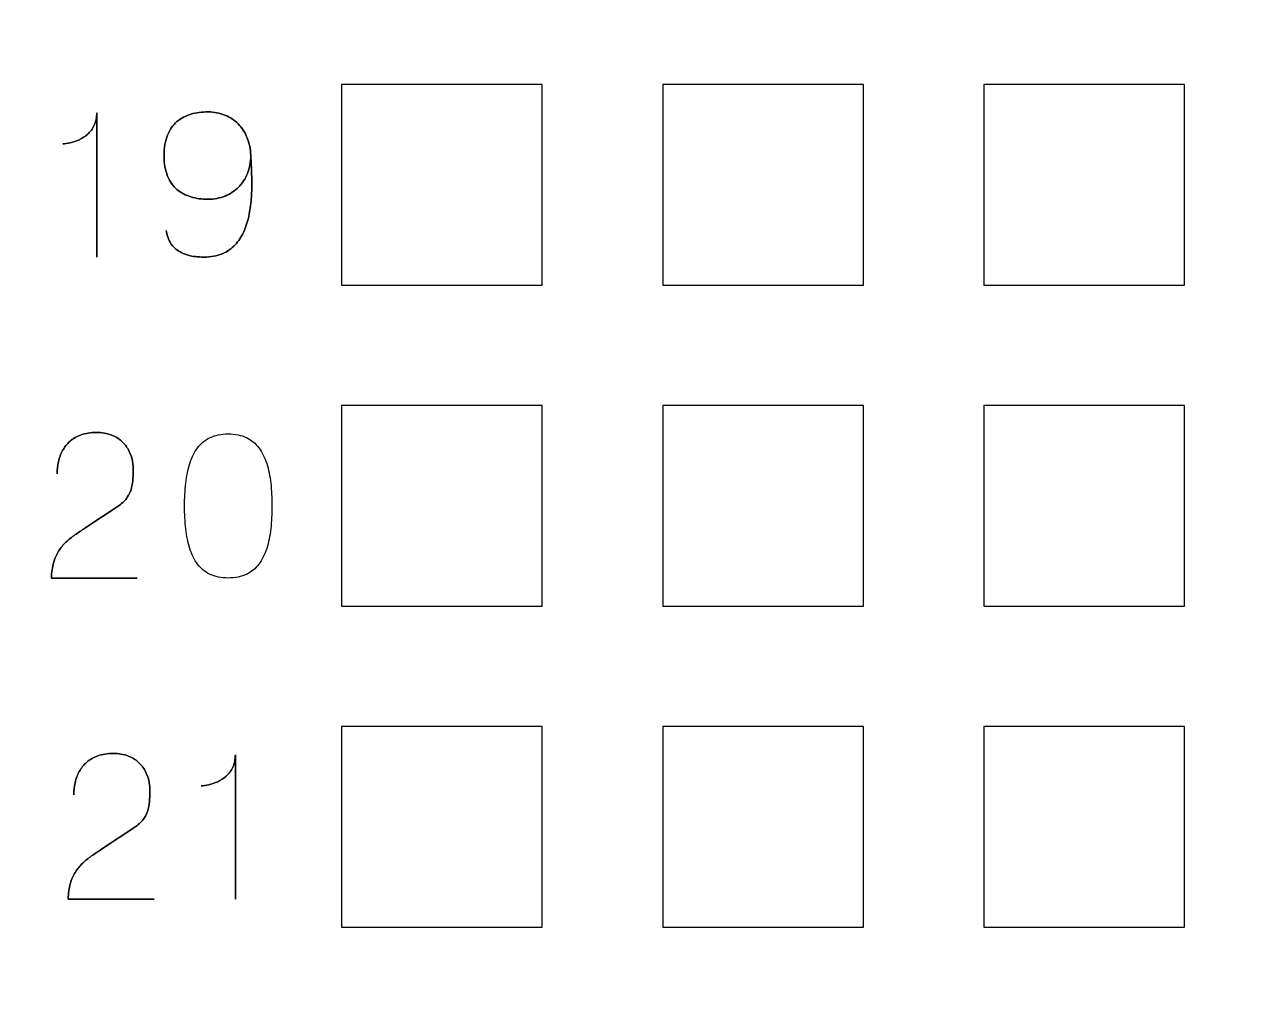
# Model space of a CAD drawing. Extents: x -1020 to 856, y -646 to 1108.
# Drawn here: x 350.73 to 360.38, y 704.87 to 712.58 of the extents above; entities that cross this region are included whole.
import ezdxf

# ---------------------------------------------------------------- set-up
doc = ezdxf.new("R2010")
doc.units = 0
doc.header["$MEASUREMENT"] = 0
doc.layers.add('LAYER_1', color=7, linetype='CONTINUOUS')

msp = doc.modelspace()

# ---------------------------------------------------------------- linework, layer by layer
at = {"layer": 'LAYER_1', "color": 250}
for points, knots in [([(581.5, 670), (581.5, 670), (581.5, 793), (581.5, 793), (581.5, 793), (581.5, 795.761), (579.261, 798), (576.5, 798), (576.5, 798), (576.5, 798), (333.5, 798), (333.5, 798), (333.5, 798), (330.739, 798), (328.5, 795.761), (328.5, 793), (328.5, 793), (328.5, 793), (328.5, 670), (328.5, 670), (328.5, 670), (328.5, 667.239), (330.739, 665), (333.5, 665), (333.5, 665), (333.5, 665), (576.5, 665), (576.5, 665), (576.5, 665), (579.261, 665), (581.5, 667.239), (581.5, 670)], [0, 0, 0, 0, 0.125, 0.125, 0.125, 0.125, 0.25, 0.25, 0.25, 0.25, 0.375, 0.375, 0.375, 0.375, 0.5, 0.5, 0.5, 0.5, 0.625, 0.625, 0.625, 0.625, 0.75, 0.75, 0.75, 0.75, 0.875, 0.875, 0.875, 0.875, 1, 1, 1, 1]), ([(350.5368, 762.11), (350.5368, 762.11), (385.4618, 762.11), (385.4618, 762.11), (385.4618, 762.11), (385.4618, 762.11), (385.4618, 678.29), (385.4618, 678.29), (385.4618, 678.29), (385.4618, 678.29), (350.5368, 678.29), (350.5368, 678.29), (350.5368, 678.29), (350.5368, 678.29), (350.5368, 762.11), (350.5368, 762.11)], [0, 0, 0, 0, 0.25, 0.25, 0.25, 0.25, 0.5, 0.5, 0.5, 0.5, 0.75, 0.75, 0.75, 0.75, 1, 1, 1, 1]), ([(353.2356, 712.0997), (353.2356, 712.0997), (354.8231, 712.0997), (354.8231, 712.0997), (354.8231, 712.0997), (354.8231, 712.0997), (354.8231, 710.5122), (354.8231, 710.5122), (354.8231, 710.5122), (354.8231, 710.5122), (353.2356, 710.5122), (353.2356, 710.5122), (353.2356, 710.5122), (353.2356, 710.5122), (353.2356, 712.0997), (353.2356, 712.0997)], [0, 0, 0, 0, 0.25, 0.25, 0.25, 0.25, 0.5, 0.5, 0.5, 0.5, 0.75, 0.75, 0.75, 0.75, 1, 1, 1, 1]), ([(355.7756, 712.0997), (355.7756, 712.0997), (357.3631, 712.0997), (357.3631, 712.0997), (357.3631, 712.0997), (357.3631, 712.0997), (357.3631, 710.5122), (357.3631, 710.5122), (357.3631, 710.5122), (357.3631, 710.5122), (355.7756, 710.5122), (355.7756, 710.5122), (355.7756, 710.5122), (355.7756, 710.5122), (355.7756, 712.0997), (355.7756, 712.0997)], [0, 0, 0, 0, 0.25, 0.25, 0.25, 0.25, 0.5, 0.5, 0.5, 0.5, 0.75, 0.75, 0.75, 0.75, 1, 1, 1, 1]), ([(358.3156, 712.0997), (358.3156, 712.0997), (359.9031, 712.0997), (359.9031, 712.0997), (359.9031, 712.0997), (359.9031, 712.0997), (359.9031, 710.5122), (359.9031, 710.5122), (359.9031, 710.5122), (359.9031, 710.5122), (358.3156, 710.5122), (358.3156, 710.5122), (358.3156, 710.5122), (358.3156, 710.5122), (358.3156, 712.0997), (358.3156, 712.0997)], [0, 0, 0, 0, 0.25, 0.25, 0.25, 0.25, 0.5, 0.5, 0.5, 0.5, 0.75, 0.75, 0.75, 0.75, 1, 1, 1, 1]), ([(351.2986, 710.7346), (351.2986, 710.7346), (351.2986, 711.8771), (351.2986, 711.8771), (351.2986, 711.8771), (351.2984, 711.8383), (351.2915, 711.805), (351.2783, 711.7773), (351.2783, 711.7773), (351.2653, 711.7493), (351.2482, 711.7263), (351.227, 711.7078), (351.227, 711.7078), (351.2059, 711.6893), (351.1832, 711.6745), (351.1589, 711.6634), (351.1589, 711.6634), (351.1346, 711.6526), (351.1112, 711.6444), (351.0885, 711.6394), (351.0885, 711.6394), (351.0655, 711.6341), (351.046, 711.631), (351.0293, 711.6299), (351.0293, 711.6299), (351.046, 711.631), (351.0655, 711.6341), (351.0885, 711.6394), (351.0885, 711.6394), (351.1112, 711.6444), (351.1346, 711.6526), (351.1589, 711.6634), (351.1589, 711.6634), (351.1832, 711.6745), (351.2059, 711.6893), (351.227, 711.7078), (351.227, 711.7078), (351.2482, 711.7263), (351.2653, 711.7493), (351.2783, 711.7773), (351.2783, 711.7773), (351.2915, 711.805), (351.2984, 711.8383), (351.2986, 711.8771), (351.2986, 711.8771), (351.2986, 711.8771), (351.2986, 710.7346), (351.2986, 710.7346)], [0, 0, 0, 0, 0.083333, 0.083333, 0.083333, 0.083333, 0.166667, 0.166667, 0.166667, 0.166667, 0.25, 0.25, 0.25, 0.25, 0.333333, 0.333333, 0.333333, 0.333333, 0.416667, 0.416667, 0.416667, 0.416667, 0.5, 0.5, 0.5, 0.5, 0.583333, 0.583333, 0.583333, 0.583333, 0.666667, 0.666667, 0.666667, 0.666667, 0.75, 0.75, 0.75, 0.75, 0.833333, 0.833333, 0.833333, 0.833333, 0.916667, 0.916667, 0.916667, 0.916667, 1, 1, 1, 1]), ([(352.5169, 711.538), (352.5166, 711.486), (352.5079, 711.4387), (352.491, 711.3964), (352.491, 711.3964), (352.4741, 711.3542), (352.4506, 711.3177), (352.42, 711.2874), (352.42, 711.2874), (352.3897, 711.257), (352.354, 711.2337), (352.3131, 711.2174), (352.3131, 711.2174), (352.2721, 711.201), (352.2275, 711.1928), (352.1794, 711.1925), (352.1794, 711.1925), (352.1311, 711.1923), (352.086, 711.1984), (352.044, 711.2105), (352.044, 711.2105), (352.002, 711.2227), (351.9653, 711.2422), (351.9333, 711.2691), (351.9333, 711.2691), (351.9015, 711.2958), (351.8764, 711.3315), (351.8584, 711.3758), (351.8584, 711.3758), (351.8404, 711.4199), (351.8312, 711.4741), (351.8309, 711.538), (351.8309, 711.538), (351.8312, 711.6016), (351.8404, 711.6555), (351.8584, 711.6996), (351.8584, 711.6996), (351.8764, 711.7437), (351.9015, 711.7794), (351.9333, 711.8063), (351.9333, 711.8063), (351.9653, 711.8335), (352.002, 711.8531), (352.044, 711.8652), (352.044, 711.8652), (352.086, 711.8776), (352.1311, 711.8837), (352.1794, 711.8834), (352.1794, 711.8834), (352.2275, 711.8832), (352.2719, 711.875), (352.3123, 711.8583), (352.3123, 711.8583), (352.3524, 711.842), (352.3878, 711.8185), (352.4177, 711.7881), (352.4177, 711.7881), (352.4477, 711.7575), (352.4712, 711.721), (352.4883, 711.6788), (352.4883, 711.6788), (352.5055, 711.6368), (352.515, 711.5898), (352.5169, 711.538), (352.5169, 711.538), (352.5179, 711.5118), (352.5195, 711.4804), (352.5214, 711.444), (352.5214, 711.444), (352.5235, 711.4073), (352.5245, 711.3676), (352.5248, 711.3249), (352.5248, 711.3249), (352.5253, 711.2821), (352.5237, 711.238), (352.5206, 711.1925), (352.5206, 711.1925), (352.5171, 711.1471), (352.5108, 711.1025), (352.5016, 711.0584), (352.5016, 711.0584), (352.492, 711.0143), (352.4786, 710.9728), (352.4611, 710.934), (352.4611, 710.934), (352.4437, 710.8952), (352.4211, 710.8608), (352.3931, 710.831), (352.3931, 710.831), (352.3651, 710.8012), (352.3308, 710.7776), (352.2904, 710.7605), (352.2904, 710.7605), (352.2497, 710.7436), (352.2016, 710.7349), (352.1462, 710.7346), (352.1462, 710.7346), (352.0981, 710.7349), (352.0574, 710.7396), (352.0236, 710.7491), (352.0236, 710.7491), (351.9898, 710.7584), (351.9621, 710.7708), (351.9399, 710.7864), (351.9399, 710.7864), (351.918, 710.8019), (351.9007, 710.8191), (351.888, 710.8376), (351.888, 710.8376), (351.8753, 710.8564), (351.8658, 710.8748), (351.86, 710.8936), (351.86, 710.8936), (351.8539, 710.9123), (351.85, 710.9295), (351.8484, 710.9454), (351.8484, 710.9454), (351.85, 710.9295), (351.8539, 710.9123), (351.86, 710.8936), (351.86, 710.8936), (351.8658, 710.8748), (351.8753, 710.8564), (351.888, 710.8376), (351.888, 710.8376), (351.9007, 710.8191), (351.918, 710.8019), (351.9399, 710.7864), (351.9399, 710.7864), (351.9621, 710.7708), (351.9898, 710.7584), (352.0236, 710.7491), (352.0236, 710.7491), (352.0574, 710.7396), (352.0981, 710.7349), (352.1462, 710.7346), (352.1462, 710.7346), (352.2016, 710.7349), (352.2497, 710.7436), (352.2904, 710.7605), (352.2904, 710.7605), (352.3308, 710.7776), (352.3651, 710.8012), (352.3931, 710.831), (352.3931, 710.831), (352.4211, 710.8608), (352.4437, 710.8952), (352.4611, 710.934), (352.4611, 710.934), (352.4786, 710.9728), (352.492, 711.0143), (352.5016, 711.0584), (352.5016, 711.0584), (352.5108, 711.1025), (352.5171, 711.1471), (352.5206, 711.1925), (352.5206, 711.1925), (352.5237, 711.238), (352.5253, 711.2821), (352.5248, 711.3249), (352.5248, 711.3249), (352.5245, 711.3676), (352.5235, 711.4073), (352.5214, 711.444), (352.5214, 711.444), (352.5195, 711.4804), (352.5179, 711.5118), (352.5169, 711.538), (352.5169, 711.538), (352.515, 711.5898), (352.5055, 711.6368), (352.4883, 711.6788), (352.4883, 711.6788), (352.4712, 711.721), (352.4477, 711.7575), (352.4177, 711.7881), (352.4177, 711.7881), (352.3878, 711.8185), (352.3524, 711.842), (352.3123, 711.8583), (352.3123, 711.8583), (352.2719, 711.875), (352.2275, 711.8832), (352.1794, 711.8834), (352.1794, 711.8834), (352.1311, 711.8837), (352.086, 711.8776), (352.044, 711.8652), (352.044, 711.8652), (352.002, 711.8531), (351.9653, 711.8335), (351.9333, 711.8063), (351.9333, 711.8063), (351.9015, 711.7794), (351.8764, 711.7437), (351.8584, 711.6996), (351.8584, 711.6996), (351.8404, 711.6555), (351.8312, 711.6016), (351.8309, 711.538), (351.8309, 711.538), (351.8312, 711.4741), (351.8404, 711.4199), (351.8584, 711.3758), (351.8584, 711.3758), (351.8764, 711.3315), (351.9015, 711.2958), (351.9333, 711.2691), (351.9333, 711.2691), (351.9653, 711.2422), (352.002, 711.2227), (352.044, 711.2105), (352.044, 711.2105), (352.086, 711.1984), (352.1311, 711.1923), (352.1794, 711.1925), (352.1794, 711.1925), (352.2275, 711.1928), (352.2721, 711.201), (352.3131, 711.2174), (352.3131, 711.2174), (352.354, 711.2337), (352.3897, 711.257), (352.42, 711.2874), (352.42, 711.2874), (352.4506, 711.3177), (352.4741, 711.3542), (352.491, 711.3964), (352.491, 711.3964), (352.5079, 711.4387), (352.5166, 711.486), (352.5169, 711.538)], [0, 0, 0, 0, 0.017241, 0.017241, 0.017241, 0.017241, 0.034483, 0.034483, 0.034483, 0.034483, 0.051724, 0.051724, 0.051724, 0.051724, 0.068966, 0.068966, 0.068966, 0.068966, 0.086207, 0.086207, 0.086207, 0.086207, 0.103448, 0.103448, 0.103448, 0.103448, 0.12069, 0.12069, 0.12069, 0.12069, 0.137931, 0.137931, 0.137931, 0.137931, 0.155172, 0.155172, 0.155172, 0.155172, 0.172414, 0.172414, 0.172414, 0.172414, 0.189655, 0.189655, 0.189655, 0.189655, 0.206897, 0.206897, 0.206897, 0.206897, 0.224138, 0.224138, 0.224138, 0.224138, 0.241379, 0.241379, 0.241379, 0.241379, 0.258621, 0.258621, 0.258621, 0.258621, 0.275862, 0.275862, 0.275862, 0.275862, 0.293103, 0.293103, 0.293103, 0.293103, 0.310345, 0.310345, 0.310345, 0.310345, 0.327586, 0.327586, 0.327586, 0.327586, 0.344828, 0.344828, 0.344828, 0.344828, 0.362069, 0.362069, 0.362069, 0.362069, 0.37931, 0.37931, 0.37931, 0.37931, 0.396552, 0.396552, 0.396552, 0.396552, 0.413793, 0.413793, 0.413793, 0.413793, 0.431034, 0.431034, 0.431034, 0.431034, 0.448276, 0.448276, 0.448276, 0.448276, 0.465517, 0.465517, 0.465517, 0.465517, 0.482759, 0.482759, 0.482759, 0.482759, 0.5, 0.5, 0.5, 0.5, 0.517241, 0.517241, 0.517241, 0.517241, 0.534483, 0.534483, 0.534483, 0.534483, 0.551724, 0.551724, 0.551724, 0.551724, 0.568966, 0.568966, 0.568966, 0.568966, 0.586207, 0.586207, 0.586207, 0.586207, 0.603448, 0.603448, 0.603448, 0.603448, 0.62069, 0.62069, 0.62069, 0.62069, 0.637931, 0.637931, 0.637931, 0.637931, 0.655172, 0.655172, 0.655172, 0.655172, 0.672414, 0.672414, 0.672414, 0.672414, 0.689655, 0.689655, 0.689655, 0.689655, 0.706897, 0.706897, 0.706897, 0.706897, 0.724138, 0.724138, 0.724138, 0.724138, 0.741379, 0.741379, 0.741379, 0.741379, 0.758621, 0.758621, 0.758621, 0.758621, 0.775862, 0.775862, 0.775862, 0.775862, 0.793103, 0.793103, 0.793103, 0.793103, 0.810345, 0.810345, 0.810345, 0.810345, 0.827586, 0.827586, 0.827586, 0.827586, 0.844828, 0.844828, 0.844828, 0.844828, 0.862069, 0.862069, 0.862069, 0.862069, 0.87931, 0.87931, 0.87931, 0.87931, 0.896552, 0.896552, 0.896552, 0.896552, 0.913793, 0.913793, 0.913793, 0.913793, 0.931034, 0.931034, 0.931034, 0.931034, 0.948276, 0.948276, 0.948276, 0.948276, 0.965517, 0.965517, 0.965517, 0.965517, 0.982759, 0.982759, 0.982759, 0.982759, 1, 1, 1, 1]), ([(353.2356, 709.5597), (353.2356, 709.5597), (354.8231, 709.5597), (354.8231, 709.5597), (354.8231, 709.5597), (354.8231, 709.5597), (354.8231, 707.9722), (354.8231, 707.9722), (354.8231, 707.9722), (354.8231, 707.9722), (353.2356, 707.9722), (353.2356, 707.9722), (353.2356, 707.9722), (353.2356, 707.9722), (353.2356, 709.5597), (353.2356, 709.5597)], [0, 0, 0, 0, 0.25, 0.25, 0.25, 0.25, 0.5, 0.5, 0.5, 0.5, 0.75, 0.75, 0.75, 0.75, 1, 1, 1, 1]), ([(355.7756, 709.5597), (355.7756, 709.5597), (357.3631, 709.5597), (357.3631, 709.5597), (357.3631, 709.5597), (357.3631, 709.5597), (357.3631, 707.9722), (357.3631, 707.9722), (357.3631, 707.9722), (357.3631, 707.9722), (355.7756, 707.9722), (355.7756, 707.9722), (355.7756, 707.9722), (355.7756, 707.9722), (355.7756, 709.5597), (355.7756, 709.5597)], [0, 0, 0, 0, 0.25, 0.25, 0.25, 0.25, 0.5, 0.5, 0.5, 0.5, 0.75, 0.75, 0.75, 0.75, 1, 1, 1, 1]), ([(358.3156, 709.5597), (358.3156, 709.5597), (359.9031, 709.5597), (359.9031, 709.5597), (359.9031, 709.5597), (359.9031, 709.5597), (359.9031, 707.9722), (359.9031, 707.9722), (359.9031, 707.9722), (359.9031, 707.9722), (358.3156, 707.9722), (358.3156, 707.9722), (358.3156, 707.9722), (358.3156, 707.9722), (358.3156, 709.5597), (358.3156, 709.5597)], [0, 0, 0, 0, 0.25, 0.25, 0.25, 0.25, 0.5, 0.5, 0.5, 0.5, 0.75, 0.75, 0.75, 0.75, 1, 1, 1, 1]), ([(351.6194, 708.1946), (351.6194, 708.1946), (350.9398, 708.1946), (350.9398, 708.1946), (350.9398, 708.1946), (350.9412, 708.2406), (350.947, 708.2812), (350.9567, 708.3161), (350.9567, 708.3161), (350.9668, 708.3509), (350.9802, 708.3816), (350.9969, 708.408), (350.9969, 708.408), (351.0138, 708.4344), (351.033, 708.4579), (351.0549, 708.4785), (351.0549, 708.4785), (351.0768, 708.4994), (351.1003, 708.5184), (351.1257, 708.5363), (351.1257, 708.5363), (351.151, 708.554), (351.1772, 708.5717), (351.2044, 708.5892), (351.2044, 708.5892), (351.2044, 708.5892), (351.4753, 708.7698), (351.4753, 708.7698), (351.4753, 708.7698), (351.5031, 708.7894), (351.5247, 708.8107), (351.54, 708.8337), (351.54, 708.8337), (351.5555, 708.8567), (351.5663, 708.881), (351.5729, 708.9066), (351.5729, 708.9066), (351.5793, 708.932), (351.5832, 708.9581), (351.5846, 708.9845), (351.5846, 708.9845), (351.5859, 709.0112), (351.5864, 709.0379), (351.5862, 709.0645), (351.5862, 709.0645), (351.5862, 709.0865), (351.5832, 709.11), (351.5774, 709.1353), (351.5774, 709.1353), (351.5714, 709.1604), (351.5619, 709.1855), (351.5484, 709.2103), (351.5484, 709.2103), (351.535, 709.2352), (351.5171, 709.2579), (351.4946, 709.2785), (351.4946, 709.2785), (351.4722, 709.2988), (351.4444, 709.3152), (351.4114, 709.3276), (351.4114, 709.3276), (351.3784, 709.34), (351.3396, 709.3463), (351.2947, 709.3466), (351.2947, 709.3466), (351.2495, 709.3463), (351.2096, 709.34), (351.1753, 709.3279), (351.1753, 709.3279), (351.141, 709.3157), (351.1117, 709.2988), (351.0874, 709.2774), (351.0874, 709.2774), (351.0631, 709.256), (351.0435, 709.2312), (351.0282, 709.2035), (351.0282, 709.2035), (351.013, 709.1757), (351.0019, 709.1462), (350.9948, 709.115), (350.9948, 709.115), (350.9876, 709.0838), (350.9842, 709.0521), (350.9842, 709.0202), (350.9842, 709.0202), (350.9842, 709.0521), (350.9876, 709.0838), (350.9948, 709.115), (350.9948, 709.115), (351.0019, 709.1462), (351.013, 709.1757), (351.0282, 709.2035), (351.0282, 709.2035), (351.0435, 709.2312), (351.0631, 709.256), (351.0874, 709.2774), (351.0874, 709.2774), (351.1117, 709.2988), (351.141, 709.3157), (351.1753, 709.3279), (351.1753, 709.3279), (351.2096, 709.34), (351.2495, 709.3463), (351.2947, 709.3466), (351.2947, 709.3466), (351.3396, 709.3463), (351.3784, 709.34), (351.4114, 709.3276), (351.4114, 709.3276), (351.4444, 709.3152), (351.4722, 709.2988), (351.4946, 709.2785), (351.4946, 709.2785), (351.5171, 709.2579), (351.535, 709.2352), (351.5484, 709.2103), (351.5484, 709.2103), (351.5619, 709.1855), (351.5714, 709.1604), (351.5774, 709.1353), (351.5774, 709.1353), (351.5832, 709.11), (351.5862, 709.0865), (351.5862, 709.0645), (351.5862, 709.0645), (351.5864, 709.0379), (351.5859, 709.0112), (351.5846, 708.9845), (351.5846, 708.9845), (351.5832, 708.9581), (351.5793, 708.932), (351.5729, 708.9066), (351.5729, 708.9066), (351.5663, 708.881), (351.5555, 708.8567), (351.54, 708.8337), (351.54, 708.8337), (351.5247, 708.8107), (351.5031, 708.7894), (351.4753, 708.7698), (351.4753, 708.7698), (351.4753, 708.7698), (351.2044, 708.5892), (351.2044, 708.5892), (351.2044, 708.5892), (351.1772, 708.5717), (351.151, 708.554), (351.1257, 708.5363), (351.1257, 708.5363), (351.1003, 708.5184), (351.0768, 708.4994), (351.0549, 708.4785), (351.0549, 708.4785), (351.033, 708.4579), (351.0138, 708.4344), (350.9969, 708.408), (350.9969, 708.408), (350.9802, 708.3816), (350.9668, 708.3509), (350.9567, 708.3161), (350.9567, 708.3161), (350.947, 708.2812), (350.9412, 708.2406), (350.9398, 708.1946), (350.9398, 708.1946), (350.9398, 708.1946), (351.6194, 708.1946), (351.6194, 708.1946)], [0, 0, 0, 0, 0.02381, 0.02381, 0.02381, 0.02381, 0.047619, 0.047619, 0.047619, 0.047619, 0.071429, 0.071429, 0.071429, 0.071429, 0.095238, 0.095238, 0.095238, 0.095238, 0.119048, 0.119048, 0.119048, 0.119048, 0.142857, 0.142857, 0.142857, 0.142857, 0.166667, 0.166667, 0.166667, 0.166667, 0.190476, 0.190476, 0.190476, 0.190476, 0.214286, 0.214286, 0.214286, 0.214286, 0.238095, 0.238095, 0.238095, 0.238095, 0.261905, 0.261905, 0.261905, 0.261905, 0.285714, 0.285714, 0.285714, 0.285714, 0.309524, 0.309524, 0.309524, 0.309524, 0.333333, 0.333333, 0.333333, 0.333333, 0.357143, 0.357143, 0.357143, 0.357143, 0.380952, 0.380952, 0.380952, 0.380952, 0.404762, 0.404762, 0.404762, 0.404762, 0.428571, 0.428571, 0.428571, 0.428571, 0.452381, 0.452381, 0.452381, 0.452381, 0.47619, 0.47619, 0.47619, 0.47619, 0.5, 0.5, 0.5, 0.5, 0.52381, 0.52381, 0.52381, 0.52381, 0.547619, 0.547619, 0.547619, 0.547619, 0.571429, 0.571429, 0.571429, 0.571429, 0.595238, 0.595238, 0.595238, 0.595238, 0.619048, 0.619048, 0.619048, 0.619048, 0.642857, 0.642857, 0.642857, 0.642857, 0.666667, 0.666667, 0.666667, 0.666667, 0.690476, 0.690476, 0.690476, 0.690476, 0.714286, 0.714286, 0.714286, 0.714286, 0.738095, 0.738095, 0.738095, 0.738095, 0.761905, 0.761905, 0.761905, 0.761905, 0.785714, 0.785714, 0.785714, 0.785714, 0.809524, 0.809524, 0.809524, 0.809524, 0.833333, 0.833333, 0.833333, 0.833333, 0.857143, 0.857143, 0.857143, 0.857143, 0.880952, 0.880952, 0.880952, 0.880952, 0.904762, 0.904762, 0.904762, 0.904762, 0.928571, 0.928571, 0.928571, 0.928571, 0.952381, 0.952381, 0.952381, 0.952381, 0.97619, 0.97619, 0.97619, 0.97619, 1, 1, 1, 1]), ([(352.3388, 708.1946), (352.3942, 708.1949), (352.442, 708.2046), (352.4819, 708.2237), (352.4819, 708.2237), (352.5215, 708.2427), (352.5545, 708.2699), (352.581, 708.3045), (352.581, 708.3045), (352.607, 708.3393), (352.6276, 708.3805), (352.6429, 708.4281), (352.6429, 708.4281), (352.658, 708.4756), (352.6688, 708.5276), (352.6749, 708.5847), (352.6749, 708.5847), (352.6812, 708.6417), (352.6844, 708.7017), (352.6841, 708.7651), (352.6841, 708.7651), (352.6844, 708.8282), (352.6812, 708.8881), (352.6749, 708.9449), (352.6749, 708.9449), (352.6688, 709.0017), (352.658, 709.054), (352.6429, 709.1015), (352.6429, 709.1015), (352.6276, 709.1488), (352.607, 709.19), (352.581, 709.2251), (352.581, 709.2251), (352.5545, 709.26), (352.5215, 709.2872), (352.4819, 709.3062), (352.4819, 709.3062), (352.442, 709.3255), (352.3942, 709.3352), (352.3388, 709.3355), (352.3388, 709.3355), (352.2833, 709.3352), (352.2355, 709.3255), (352.1956, 709.3062), (352.1956, 709.3062), (352.156, 709.2872), (352.123, 709.26), (352.0966, 709.2251), (352.0966, 709.2251), (352.0706, 709.19), (352.05, 709.1488), (352.0346, 709.1015), (352.0346, 709.1015), (352.0196, 709.054), (352.0088, 709.0017), (352.0027, 708.9449), (352.0027, 708.9449), (351.9963, 708.8881), (351.9932, 708.8282), (351.9934, 708.7651), (351.9934, 708.7651), (351.9932, 708.7017), (351.9963, 708.6417), (352.0027, 708.5847), (352.0027, 708.5847), (352.0088, 708.5276), (352.0196, 708.4756), (352.0346, 708.4281), (352.0346, 708.4281), (352.05, 708.3805), (352.0706, 708.3393), (352.0966, 708.3045), (352.0966, 708.3045), (352.123, 708.2699), (352.156, 708.2427), (352.1956, 708.2237), (352.1956, 708.2237), (352.2355, 708.2046), (352.2833, 708.1949), (352.3388, 708.1946)], [0, 0, 0, 0, 0.05, 0.05, 0.05, 0.05, 0.1, 0.1, 0.1, 0.1, 0.15, 0.15, 0.15, 0.15, 0.2, 0.2, 0.2, 0.2, 0.25, 0.25, 0.25, 0.25, 0.3, 0.3, 0.3, 0.3, 0.35, 0.35, 0.35, 0.35, 0.4, 0.4, 0.4, 0.4, 0.45, 0.45, 0.45, 0.45, 0.5, 0.5, 0.5, 0.5, 0.55, 0.55, 0.55, 0.55, 0.6, 0.6, 0.6, 0.6, 0.65, 0.65, 0.65, 0.65, 0.7, 0.7, 0.7, 0.7, 0.75, 0.75, 0.75, 0.75, 0.8, 0.8, 0.8, 0.8, 0.85, 0.85, 0.85, 0.85, 0.9, 0.9, 0.9, 0.9, 0.95, 0.95, 0.95, 0.95, 1, 1, 1, 1]), ([(352.3388, 708.1946), (352.3942, 708.1949), (352.442, 708.2046), (352.4819, 708.2237), (352.4819, 708.2237), (352.5215, 708.2427), (352.5545, 708.2699), (352.581, 708.3045), (352.581, 708.3045), (352.607, 708.3393), (352.6276, 708.3805), (352.6429, 708.4281), (352.6429, 708.4281), (352.658, 708.4756), (352.6688, 708.5276), (352.6749, 708.5847), (352.6749, 708.5847), (352.6812, 708.6417), (352.6844, 708.7017), (352.6841, 708.7651), (352.6841, 708.7651), (352.6844, 708.8282), (352.6812, 708.8881), (352.6749, 708.9449), (352.6749, 708.9449), (352.6688, 709.0017), (352.658, 709.054), (352.6429, 709.1015), (352.6429, 709.1015), (352.6276, 709.1488), (352.607, 709.19), (352.581, 709.2251), (352.581, 709.2251), (352.5545, 709.26), (352.5215, 709.2872), (352.4819, 709.3062), (352.4819, 709.3062), (352.442, 709.3255), (352.3942, 709.3352), (352.3388, 709.3355), (352.3388, 709.3355), (352.2833, 709.3352), (352.2355, 709.3255), (352.1956, 709.3062), (352.1956, 709.3062), (352.156, 709.2872), (352.123, 709.26), (352.0966, 709.2251), (352.0966, 709.2251), (352.0706, 709.19), (352.05, 709.1488), (352.0346, 709.1015), (352.0346, 709.1015), (352.0196, 709.054), (352.0088, 709.0017), (352.0027, 708.9449), (352.0027, 708.9449), (351.9963, 708.8881), (351.9932, 708.8282), (351.9934, 708.7651), (351.9934, 708.7651), (351.9932, 708.7017), (351.9963, 708.6417), (352.0027, 708.5847), (352.0027, 708.5847), (352.0088, 708.5276), (352.0196, 708.4756), (352.0346, 708.4281), (352.0346, 708.4281), (352.05, 708.3805), (352.0706, 708.3393), (352.0966, 708.3045), (352.0966, 708.3045), (352.123, 708.2699), (352.156, 708.2427), (352.1956, 708.2237), (352.1956, 708.2237), (352.2355, 708.2046), (352.2833, 708.1949), (352.3388, 708.1946)], [0, 0, 0, 0, 0.05, 0.05, 0.05, 0.05, 0.1, 0.1, 0.1, 0.1, 0.15, 0.15, 0.15, 0.15, 0.2, 0.2, 0.2, 0.2, 0.25, 0.25, 0.25, 0.25, 0.3, 0.3, 0.3, 0.3, 0.35, 0.35, 0.35, 0.35, 0.4, 0.4, 0.4, 0.4, 0.45, 0.45, 0.45, 0.45, 0.5, 0.5, 0.5, 0.5, 0.55, 0.55, 0.55, 0.55, 0.6, 0.6, 0.6, 0.6, 0.65, 0.65, 0.65, 0.65, 0.7, 0.7, 0.7, 0.7, 0.75, 0.75, 0.75, 0.75, 0.8, 0.8, 0.8, 0.8, 0.85, 0.85, 0.85, 0.85, 0.9, 0.9, 0.9, 0.9, 0.95, 0.95, 0.95, 0.95, 1, 1, 1, 1]), ([(353.2356, 707.0197), (353.2356, 707.0197), (354.8231, 707.0197), (354.8231, 707.0197), (354.8231, 707.0197), (354.8231, 707.0197), (354.8231, 705.4322), (354.8231, 705.4322), (354.8231, 705.4322), (354.8231, 705.4322), (353.2356, 705.4322), (353.2356, 705.4322), (353.2356, 705.4322), (353.2356, 705.4322), (353.2356, 707.0197), (353.2356, 707.0197)], [0, 0, 0, 0, 0.25, 0.25, 0.25, 0.25, 0.5, 0.5, 0.5, 0.5, 0.75, 0.75, 0.75, 0.75, 1, 1, 1, 1]), ([(355.7756, 707.0197), (355.7756, 707.0197), (357.3631, 707.0197), (357.3631, 707.0197), (357.3631, 707.0197), (357.3631, 707.0197), (357.3631, 705.4322), (357.3631, 705.4322), (357.3631, 705.4322), (357.3631, 705.4322), (355.7756, 705.4322), (355.7756, 705.4322), (355.7756, 705.4322), (355.7756, 705.4322), (355.7756, 707.0197), (355.7756, 707.0197)], [0, 0, 0, 0, 0.25, 0.25, 0.25, 0.25, 0.5, 0.5, 0.5, 0.5, 0.75, 0.75, 0.75, 0.75, 1, 1, 1, 1]), ([(358.3156, 707.0197), (358.3156, 707.0197), (359.9031, 707.0197), (359.9031, 707.0197), (359.9031, 707.0197), (359.9031, 707.0197), (359.9031, 705.4322), (359.9031, 705.4322), (359.9031, 705.4322), (359.9031, 705.4322), (358.3156, 705.4322), (358.3156, 705.4322), (358.3156, 705.4322), (358.3156, 705.4322), (358.3156, 707.0197), (358.3156, 707.0197)], [0, 0, 0, 0, 0.25, 0.25, 0.25, 0.25, 0.5, 0.5, 0.5, 0.5, 0.75, 0.75, 0.75, 0.75, 1, 1, 1, 1]), ([(351.7517, 705.6546), (351.7517, 705.6546), (351.0721, 705.6546), (351.0721, 705.6546), (351.0721, 705.6546), (351.0735, 705.7006), (351.0793, 705.7412), (351.089, 705.7761), (351.089, 705.7761), (351.0991, 705.8109), (351.1125, 705.8416), (351.1292, 705.868), (351.1292, 705.868), (351.1461, 705.8944), (351.1653, 705.9179), (351.1872, 705.9385), (351.1872, 705.9385), (351.2091, 705.9594), (351.2326, 705.9784), (351.258, 705.9963), (351.258, 705.9963), (351.2833, 706.014), (351.3095, 706.0317), (351.3367, 706.0492), (351.3367, 706.0492), (351.3367, 706.0492), (351.6076, 706.2298), (351.6076, 706.2298), (351.6076, 706.2298), (351.6354, 706.2494), (351.657, 706.2707), (351.6723, 706.2937), (351.6723, 706.2937), (351.6878, 706.3167), (351.6986, 706.341), (351.7052, 706.3666), (351.7052, 706.3666), (351.7116, 706.392), (351.7155, 706.4181), (351.7169, 706.4445), (351.7169, 706.4445), (351.7182, 706.4712), (351.7187, 706.4979), (351.7185, 706.5245), (351.7185, 706.5245), (351.7185, 706.5465), (351.7155, 706.57), (351.7097, 706.5953), (351.7097, 706.5953), (351.7037, 706.6204), (351.6942, 706.6455), (351.6807, 706.6703), (351.6807, 706.6703), (351.6673, 706.6952), (351.6494, 706.7179), (351.6269, 706.7385), (351.6269, 706.7385), (351.6045, 706.7588), (351.5767, 706.7752), (351.5437, 706.7876), (351.5437, 706.7876), (351.5107, 706.8), (351.4719, 706.8063), (351.427, 706.8066), (351.427, 706.8066), (351.3818, 706.8063), (351.3419, 706.8), (351.3076, 706.7879), (351.3076, 706.7879), (351.2733, 706.7757), (351.244, 706.7588), (351.2197, 706.7374), (351.2197, 706.7374), (351.1954, 706.716), (351.1758, 706.6912), (351.1605, 706.6635), (351.1605, 706.6635), (351.1453, 706.6357), (351.1342, 706.6062), (351.1271, 706.575), (351.1271, 706.575), (351.1199, 706.5438), (351.1165, 706.5121), (351.1165, 706.4802), (351.1165, 706.4802), (351.1165, 706.5121), (351.1199, 706.5438), (351.1271, 706.575), (351.1271, 706.575), (351.1342, 706.6062), (351.1453, 706.6357), (351.1605, 706.6635), (351.1605, 706.6635), (351.1758, 706.6912), (351.1954, 706.716), (351.2197, 706.7374), (351.2197, 706.7374), (351.244, 706.7588), (351.2733, 706.7757), (351.3076, 706.7879), (351.3076, 706.7879), (351.3419, 706.8), (351.3818, 706.8063), (351.427, 706.8066), (351.427, 706.8066), (351.4719, 706.8063), (351.5107, 706.8), (351.5437, 706.7876), (351.5437, 706.7876), (351.5767, 706.7752), (351.6045, 706.7588), (351.6269, 706.7385), (351.6269, 706.7385), (351.6494, 706.7179), (351.6673, 706.6952), (351.6807, 706.6703), (351.6807, 706.6703), (351.6942, 706.6455), (351.7037, 706.6204), (351.7097, 706.5953), (351.7097, 706.5953), (351.7155, 706.57), (351.7185, 706.5465), (351.7185, 706.5245), (351.7185, 706.5245), (351.7187, 706.4979), (351.7182, 706.4712), (351.7169, 706.4445), (351.7169, 706.4445), (351.7155, 706.4181), (351.7116, 706.392), (351.7052, 706.3666), (351.7052, 706.3666), (351.6986, 706.341), (351.6878, 706.3167), (351.6723, 706.2937), (351.6723, 706.2937), (351.657, 706.2707), (351.6354, 706.2494), (351.6076, 706.2298), (351.6076, 706.2298), (351.6076, 706.2298), (351.3367, 706.0492), (351.3367, 706.0492), (351.3367, 706.0492), (351.3095, 706.0317), (351.2833, 706.014), (351.258, 705.9963), (351.258, 705.9963), (351.2326, 705.9784), (351.2091, 705.9594), (351.1872, 705.9385), (351.1872, 705.9385), (351.1653, 705.9179), (351.1461, 705.8944), (351.1292, 705.868), (351.1292, 705.868), (351.1125, 705.8416), (351.0991, 705.8109), (351.089, 705.7761), (351.089, 705.7761), (351.0793, 705.7412), (351.0735, 705.7006), (351.0721, 705.6546), (351.0721, 705.6546), (351.0721, 705.6546), (351.7517, 705.6546), (351.7517, 705.6546)], [0, 0, 0, 0, 0.02381, 0.02381, 0.02381, 0.02381, 0.047619, 0.047619, 0.047619, 0.047619, 0.071429, 0.071429, 0.071429, 0.071429, 0.095238, 0.095238, 0.095238, 0.095238, 0.119048, 0.119048, 0.119048, 0.119048, 0.142857, 0.142857, 0.142857, 0.142857, 0.166667, 0.166667, 0.166667, 0.166667, 0.190476, 0.190476, 0.190476, 0.190476, 0.214286, 0.214286, 0.214286, 0.214286, 0.238095, 0.238095, 0.238095, 0.238095, 0.261905, 0.261905, 0.261905, 0.261905, 0.285714, 0.285714, 0.285714, 0.285714, 0.309524, 0.309524, 0.309524, 0.309524, 0.333333, 0.333333, 0.333333, 0.333333, 0.357143, 0.357143, 0.357143, 0.357143, 0.380952, 0.380952, 0.380952, 0.380952, 0.404762, 0.404762, 0.404762, 0.404762, 0.428571, 0.428571, 0.428571, 0.428571, 0.452381, 0.452381, 0.452381, 0.452381, 0.47619, 0.47619, 0.47619, 0.47619, 0.5, 0.5, 0.5, 0.5, 0.52381, 0.52381, 0.52381, 0.52381, 0.547619, 0.547619, 0.547619, 0.547619, 0.571429, 0.571429, 0.571429, 0.571429, 0.595238, 0.595238, 0.595238, 0.595238, 0.619048, 0.619048, 0.619048, 0.619048, 0.642857, 0.642857, 0.642857, 0.642857, 0.666667, 0.666667, 0.666667, 0.666667, 0.690476, 0.690476, 0.690476, 0.690476, 0.714286, 0.714286, 0.714286, 0.714286, 0.738095, 0.738095, 0.738095, 0.738095, 0.761905, 0.761905, 0.761905, 0.761905, 0.785714, 0.785714, 0.785714, 0.785714, 0.809524, 0.809524, 0.809524, 0.809524, 0.833333, 0.833333, 0.833333, 0.833333, 0.857143, 0.857143, 0.857143, 0.857143, 0.880952, 0.880952, 0.880952, 0.880952, 0.904762, 0.904762, 0.904762, 0.904762, 0.928571, 0.928571, 0.928571, 0.928571, 0.952381, 0.952381, 0.952381, 0.952381, 0.97619, 0.97619, 0.97619, 0.97619, 1, 1, 1, 1]), ([(352.395, 705.6546), (352.395, 705.6546), (352.395, 706.7971), (352.395, 706.7971), (352.395, 706.7971), (352.3948, 706.7583), (352.3879, 706.725), (352.3747, 706.6973), (352.3747, 706.6973), (352.3617, 706.6693), (352.3446, 706.6463), (352.3234, 706.6278), (352.3234, 706.6278), (352.3023, 706.6093), (352.2796, 706.5945), (352.2553, 706.5834), (352.2553, 706.5834), (352.231, 706.5726), (352.2076, 706.5644), (352.1849, 706.5594), (352.1849, 706.5594), (352.1619, 706.5541), (352.1424, 706.551), (352.1257, 706.5499), (352.1257, 706.5499), (352.1424, 706.551), (352.1619, 706.5541), (352.1849, 706.5594), (352.1849, 706.5594), (352.2076, 706.5644), (352.231, 706.5726), (352.2553, 706.5834), (352.2553, 706.5834), (352.2796, 706.5945), (352.3023, 706.6093), (352.3234, 706.6278), (352.3234, 706.6278), (352.3446, 706.6463), (352.3617, 706.6693), (352.3747, 706.6973), (352.3747, 706.6973), (352.3879, 706.725), (352.3948, 706.7583), (352.395, 706.7971), (352.395, 706.7971), (352.395, 706.7971), (352.395, 705.6546), (352.395, 705.6546)], [0, 0, 0, 0, 0.083333, 0.083333, 0.083333, 0.083333, 0.166667, 0.166667, 0.166667, 0.166667, 0.25, 0.25, 0.25, 0.25, 0.333333, 0.333333, 0.333333, 0.333333, 0.416667, 0.416667, 0.416667, 0.416667, 0.5, 0.5, 0.5, 0.5, 0.583333, 0.583333, 0.583333, 0.583333, 0.666667, 0.666667, 0.666667, 0.666667, 0.75, 0.75, 0.75, 0.75, 0.833333, 0.833333, 0.833333, 0.833333, 0.916667, 0.916667, 0.916667, 0.916667, 1, 1, 1, 1])]:
    msp.add_open_spline(points, degree=3, knots=knots, dxfattribs=at)

doc.saveas('drawing.dxf')
